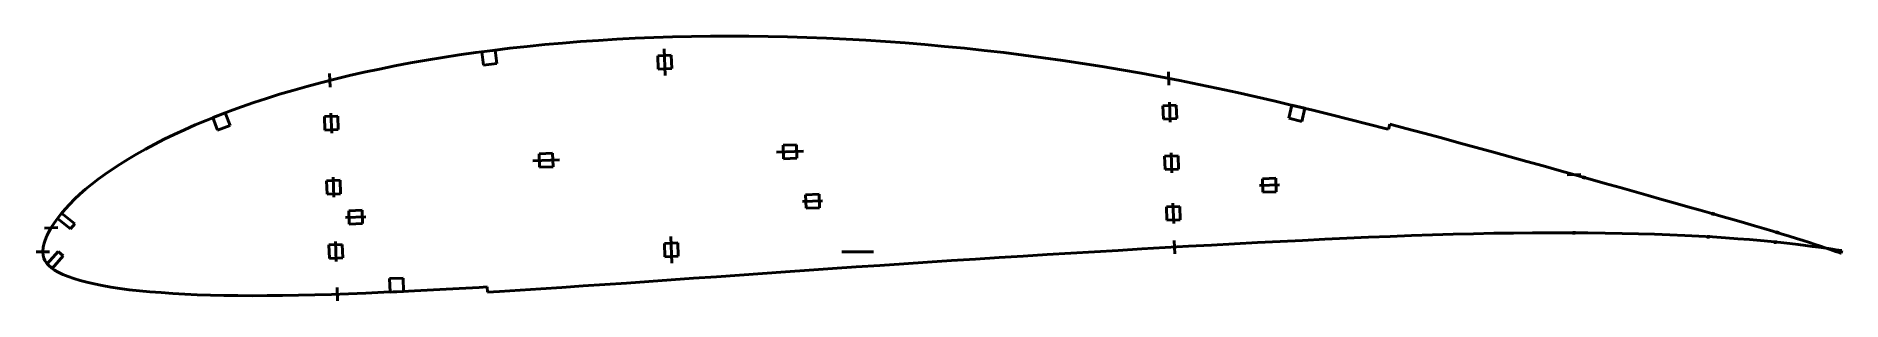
# Model space of a CAD drawing. Header units: metres. Extents: x -188 to 350, y -15 to 64.
import ezdxf

# ---------------------------------------------------------------- set-up
doc = ezdxf.new("R2010")
doc.units = ezdxf.units.M
for name, color, linetype, lineweight in [('FoilLayer', 1, 'Continuous', 50), ('StringerLayer', 1, 'Continuous', 50), ('SubLayer', 1, 'Continuous', 50)]:
    doc.layers.add(name, color=color, linetype=linetype, lineweight=lineweight)

msp = doc.modelspace()

# ---------------------------------------------------------------- linework, layer by layer
at = {"layer": 'FoilLayer'}
for p, q in [((-57.3, 59.43), (-62.29, 58.72)), ((-52.26, 60.1), (-57.3, 59.43)), ((-47.14, 60.72), (-52.26, 60.1)), ((-41.97, 61.3), (-47.14, 60.72)), ((-36.75, 61.82), (-41.97, 61.3)), ((-31.47, 62.28), (-36.75, 61.82)), ((-26.12, 62.71), (-31.47, 62.28)), ((-20.71, 63.09), (-26.12, 62.71)), ((-15.26, 63.42), (-20.71, 63.09)), ((-9.77, 63.71), (-15.26, 63.42)), ((-4.24, 63.93), (-9.77, 63.71)), ((1.35, 64.11), (-4.24, 63.93)), ((6.97, 64.23), (1.35, 64.11)), ((12.64, 64.31), (6.97, 64.23)), ((18.35, 64.35), (12.64, 64.31)), ((24.07, 64.33), (18.35, 64.35)), ((29.82, 64.25), (24.07, 64.33)), ((35.59, 64.12), (29.82, 64.25)), ((41.4, 63.95), (35.59, 64.12)), ((47.23, 63.72), (41.4, 63.95)), ((53.08, 63.45), (47.23, 63.72)), ((58.94, 63.12), (53.08, 63.45)), ((64.8, 62.74), (58.94, 63.12)), ((70.69, 62.3), (64.8, 62.74)), ((76.58, 61.83), (70.69, 62.3)), ((82.47, 61.29), (76.58, 61.83)), ((88.37, 60.72), (82.47, 61.29)), ((94.26, 60.1), (88.37, 60.72)), ((100.14, 59.42), (94.26, 60.1)), ((106.02, 58.69), (100.14, 59.42)), ((-86.05, 54.54), (-90.57, 53.57)), ((-81.45, 55.46), (-86.05, 54.54)), ((-76.76, 56.35), (-81.45, 55.46)), ((-72.01, 57.19), (-76.76, 56.35)), ((-67.19, 57.98), (-72.01, 57.19)), ((-62.29, 58.72), (-67.19, 57.98)), ((111.89, 57.91), (106.02, 58.69)), ((117.75, 57.08), (111.89, 57.91)), ((123.61, 56.2), (117.75, 57.08)), ((129.44, 55.28), (123.61, 56.2)), ((135.25, 54.31), (129.44, 55.28)), ((141.04, 53.29), (135.25, 54.31)), ((-107.76, 49.34), (-111.84, 48.18)), ((-103.59, 50.46), (-107.76, 49.34)), ((-99.34, 51.54), (-103.59, 50.46)), ((-95, 52.58), (-99.34, 51.54)), ((-90.57, 53.57), (-95, 52.58)), ((146.83, 52.22), (141.04, 53.29)), ((152.58, 51.11), (146.83, 52.22)), ((158.32, 49.96), (152.58, 51.11)), ((164.03, 48.77), (158.32, 49.96)), ((169.71, 47.53), (164.03, 48.77)), ((-127.2, 43.25), (-130.8, 41.93)), ((-123.51, 44.53), (-127.2, 43.25)), ((-119.72, 45.78), (-123.51, 44.53)), ((-115.83, 47), (-119.72, 45.78)), ((-111.84, 48.18), (-115.83, 47)), ((175.37, 46.25), (169.71, 47.53)), ((181.02, 44.94), (175.37, 46.25)), ((186.65, 43.6), (181.02, 44.94)), ((192.26, 42.26), (186.65, 43.6)), ((-140.99, 37.85), (-144.17, 36.45)), ((-137.7, 39.23), (-140.99, 37.85)), ((-134.3, 40.59), (-137.7, 39.23)), ((-130.8, 41.93), (-134.3, 40.59)), ((197.83, 40.9), (192.26, 42.26)), ((203.34, 39.52), (197.83, 40.9)), ((208.81, 38.13), (203.34, 39.52)), ((214.25, 36.73), (208.81, 38.13)), ((215.25, 38.07), (214.86, 36.57)), ((220.03, 36.81), (215.25, 38.07)), ((-150.21, 33.58), (-153.08, 32.12)), ((-147.24, 35.02), (-150.21, 33.58)), ((-144.17, 36.45), (-147.24, 35.02)), ((214.86, 36.57), (214.25, 36.73)), ((225.36, 35.4), (220.03, 36.81)), ((230.64, 33.98), (225.36, 35.4)), ((235.86, 32.56), (230.64, 33.98)), ((241.02, 31.14), (235.86, 32.56)), ((-160.99, 27.7), (-163.39, 26.2)), ((-158.47, 29.17), (-160.99, 27.7)), ((-155.83, 30.65), (-158.47, 29.17)), ((-153.08, 32.12), (-155.83, 30.65)), ((246.12, 29.74), (241.02, 31.14)), ((251.14, 28.36), (246.12, 29.74)), ((256.08, 26.99), (251.14, 28.36)), ((260.94, 25.63), (256.08, 26.99)), ((-169.93, 21.67), (-171.87, 20.17)), ((-167.86, 23.17), (-169.93, 21.67)), ((-165.67, 24.69), (-167.86, 23.17)), ((-163.39, 26.2), (-165.67, 24.69)), ((265.72, 24.29), (260.94, 25.63)), ((270.41, 22.98), (265.72, 24.29)), ((275, 21.69), (270.41, 22.98)), ((279.49, 20.43), (275, 21.69)), ((-175.38, 17.2), (-176.96, 15.71)), ((-173.68, 18.68), (-175.38, 17.2)), ((-171.87, 20.17), (-173.68, 18.68)), ((283.88, 19.19), (279.49, 20.43)), ((288.15, 17.99), (283.88, 19.19)), ((292.32, 16.81), (288.15, 17.99)), ((296.37, 15.67), (292.32, 16.81)), ((-180.99, 11.35), (-182.1, 9.95)), ((-179.77, 12.78), (-180.99, 11.35)), ((-178.42, 14.24), (-179.77, 12.78)), ((-176.96, 15.71), (-178.42, 14.24)), ((300.3, 14.56), (296.37, 15.67)), ((304.09, 13.49), (300.3, 14.56)), ((307.76, 12.44), (304.09, 13.49)), ((311.3, 11.44), (307.76, 12.44)), ((314.69, 10.47), (311.3, 11.44)), ((-184.65, 5.98), (-185.24, 4.8)), ((-183.92, 7.27), (-184.65, 5.98)), ((-183.07, 8.59), (-183.92, 7.27)), ((-182.1, 9.95), (-183.07, 8.59)), ((234.15, 5.26), (240.23, 5.42)), ((240.23, 5.42), (246.22, 5.55)), ((246.22, 5.55), (252.08, 5.63)), ((252.08, 5.63), (257.81, 5.68)), ((257.81, 5.68), (263.42, 5.72)), ((263.42, 5.72), (268.92, 5.73)), ((268.92, 5.73), (274.28, 5.69)), ((274.28, 5.69), (279.49, 5.62)), ((279.49, 5.62), (284.54, 5.53)), ((284.54, 5.53), (289.44, 5.41)), ((289.44, 5.41), (294.19, 5.27)), ((317.95, 9.54), (314.69, 10.47)), ((321.05, 8.65), (317.95, 9.54)), ((324.01, 7.79), (321.05, 8.65)), ((326.81, 6.96), (324.01, 7.79)), ((329.46, 6.17), (326.81, 6.96)), ((331.96, 5.41), (329.46, 6.17)), ((334.32, 4.69), (331.96, 5.41)), ((-186.44, 0.16), (-186.45, -0.06)), ((-186.32, 1.38), (-186.44, 0.16)), ((-186.08, 2.59), (-186.32, 1.38)), ((-185.74, 3.49), (-186.08, 2.59)), ((-185.24, 4.8), (-185.74, 3.49)), ((120.12, -0.35), (127.2, 0.06)), ((127.2, 0.06), (134.24, 0.47)), ((134.24, 0.47), (141.25, 0.89)), ((141.25, 0.89), (148.25, 1.29)), ((148.25, 1.29), (155.21, 1.67)), ((155.21, 1.67), (162.11, 2.04)), ((162.11, 2.04), (168.96, 2.4)), ((168.96, 2.4), (175.77, 2.78)), ((175.77, 2.78), (182.53, 3.13)), ((182.53, 3.13), (189.24, 3.45)), ((189.24, 3.45), (195.87, 3.76)), ((195.87, 3.76), (202.43, 4.06)), ((202.43, 4.06), (208.93, 4.36)), ((208.93, 4.36), (215.37, 4.63)), ((215.37, 4.63), (221.73, 4.86)), ((221.73, 4.86), (227.99, 5.06)), ((227.99, 5.06), (234.15, 5.26)), ((294.19, 5.27), (298.78, 5.1)), ((298.78, 5.1), (303.18, 4.9)), ((303.18, 4.9), (307.41, 4.7)), ((307.41, 4.7), (311.48, 4.47)), ((311.48, 4.47), (315.36, 4.22)), ((315.36, 4.22), (319.05, 3.94)), ((319.05, 3.94), (322.53, 3.66)), ((322.53, 3.66), (325.82, 3.37)), ((325.82, 3.37), (328.91, 3.09)), ((328.91, 3.09), (331.8, 2.79)), ((331.8, 2.79), (334.48, 2.5)), ((336.51, 4.01), (334.32, 4.69)), ((334.48, 2.5), (336.96, 2.21)), ((338.54, 3.37), (336.51, 4.01)), ((336.96, 2.21), (339.21, 1.92)), ((340.41, 2.77), (338.54, 3.37)), ((339.21, 1.92), (341.26, 1.65)), ((342.12, 2.22), (340.41, 2.77)), ((341.26, 1.65), (343.08, 1.4)), ((343.67, 1.7), (342.12, 2.22)), ((343.08, 1.4), (344.69, 1.18)), ((345.06, 1.24), (343.67, 1.7)), ((344.69, 1.18), (346.09, 0.98)), ((346.27, 0.83), (345.06, 1.24)), ((346.09, 0.98), (347.28, 0.81)), ((347.32, 0.47), (346.27, 0.83)), ((347.28, 0.81), (348.26, 0.66)), ((348.19, 0.17), (347.32, 0.47)), ((348.89, -0.07), (348.19, 0.17)), ((348.26, 0.66), (349.03, 0.54)), ((349.03, 0.54), (349.57, 0.46)), ((349.57, 0.46), (349.93, 0.41)), ((350.05, 0.38), (349.82, -0.4)), ((349.93, 0.41), (350.05, 0.38)), ((-186.45, -0.06), (-186.37, -1.09)), ((-186.37, -1.09), (-186.15, -1.83)), ((-186.15, -1.83), (-185.82, -2.55)), ((-185.82, -2.55), (-185.31, -3.3)), ((-185.31, -3.3), (-184.68, -4.03)), ((-184.68, -4.03), (-183.89, -4.74)), ((-183.89, -4.74), (-182.95, -5.43)), ((42.06, -5.45), (49.09, -4.97)), ((49.09, -4.97), (56.13, -4.49)), ((56.13, -4.49), (63.2, -4.01)), ((63.2, -4.01), (70.28, -3.53)), ((70.28, -3.53), (77.4, -3.05)), ((77.4, -3.05), (84.53, -2.58)), ((84.53, -2.58), (91.66, -2.13)), ((91.66, -2.13), (98.78, -1.68)), ((98.78, -1.68), (105.89, -1.23)), ((105.89, -1.23), (113.01, -0.78)), ((113.01, -0.78), (120.12, -0.35)), ((349.39, -0.25), (348.89, -0.07)), ((349.71, -0.36), (349.39, -0.25)), ((349.82, -0.4), (349.71, -0.36)), ((-182.95, -5.43), (-181.84, -6.08)), ((-181.84, -6.08), (-180.49, -6.71)), ((-180.49, -6.71), (-178.93, -7.34)), ((-178.93, -7.34), (-177.19, -7.94)), ((-177.19, -7.94), (-175.33, -8.53)), ((-175.33, -8.53), (-173.31, -9.07)), ((-173.31, -9.07), (-171.1, -9.56)), ((-171.1, -9.56), (-168.72, -10.03)), ((-168.72, -10.03), (-166.17, -10.48)), ((-166.17, -10.48), (-163.49, -10.9)), ((-62.24, -10.93), (-56.33, -10.57)), ((-56.33, -10.57), (-53.96, -10.43)), ((-53.96, -10.43), (-53.87, -11.98)), ((-37.96, -11.01), (-31.7, -10.58)), ((-31.7, -10.58), (-25.33, -10.15)), ((-25.33, -10.15), (-18.87, -9.71)), ((-18.87, -9.71), (-12.35, -9.28)), ((-12.35, -9.28), (-5.77, -8.82)), ((-5.77, -8.82), (0.89, -8.35)), ((0.89, -8.35), (7.62, -7.87)), ((7.62, -7.87), (14.42, -7.39)), ((14.42, -7.39), (21.26, -6.92)), ((21.26, -6.92), (28.14, -6.44)), ((28.14, -6.44), (35.07, -5.95)), ((35.07, -5.95), (42.06, -5.45)), ((-163.49, -10.9), (-160.65, -11.27)), ((-160.65, -11.27), (-157.66, -11.59)), ((-157.66, -11.59), (-154.49, -11.88)), ((-154.49, -11.88), (-151.16, -12.15)), ((-151.16, -12.15), (-147.7, -12.4)), ((-147.7, -12.4), (-144.11, -12.6)), ((-144.11, -12.6), (-140.38, -12.76)), ((-140.38, -12.76), (-136.49, -12.88)), ((-136.49, -12.88), (-132.44, -12.96)), ((-132.44, -12.96), (-128.26, -13.03)), ((-128.26, -13.03), (-123.96, -13.05)), ((-123.96, -13.05), (-119.53, -13.04)), ((-119.53, -13.04), (-114.95, -12.98)), ((-114.95, -12.98), (-110.21, -12.89)), ((-110.21, -12.89), (-105.35, -12.79)), ((-105.35, -12.79), (-100.39, -12.66)), ((-100.39, -12.66), (-95.3, -12.49)), ((-95.3, -12.49), (-90.09, -12.29)), ((-90.09, -12.29), (-84.73, -12.05)), ((-84.73, -12.05), (-79.25, -11.81)), ((-79.25, -11.81), (-73.68, -11.54)), ((-73.68, -11.54), (-68.02, -11.25)), ((-68.02, -11.25), (-62.24, -10.93)), ((-53.87, -11.98), (-50.23, -11.76)), ((-50.23, -11.76), (-44.14, -11.4)), ((-44.14, -11.4), (-37.96, -11.01))]:
    msp.add_line(p, q, dxfattribs=at)
at = {"layer": 'StringerLayer'}
for p, q in [((-51.6, 60.18), (-55.56, 59.66)), ((-55.56, 59.66), (-55.04, 55.7)), ((-51.07, 56.22), (-51.6, 60.18)), ((-55.04, 55.7), (-51.07, 56.22)), ((186.03, 43.75), (185.1, 39.86)), ((189.92, 42.82), (186.03, 43.75)), ((-132.02, 41.46), (-135.76, 40.04)), ((-135.76, 40.04), (-134.33, 36.3)), ((-134.33, 36.3), (-130.59, 37.73)), ((-130.59, 37.73), (-132.02, 41.46)), ((185.1, 39.86), (188.99, 38.93)), ((188.99, 38.93), (189.92, 42.82)), ((-180.87, 11.51), (-182.1, 9.94)), ((-176.93, 8.42), (-180.87, 11.51)), ((-182.1, 9.94), (-178.17, 6.85)), ((-178.17, 6.85), (-176.93, 8.42)), ((-181.85, 0.15), (-185.17, -3.59)), ((-180.36, -1.18), (-181.85, 0.15)), ((-185.17, -3.59), (-183.68, -4.92)), ((-183.68, -4.92), (-180.36, -1.18)), ((-79.03, -7.79), (-83.02, -7.97)), ((-83.02, -7.97), (-82.85, -11.97)), ((-78.85, -11.79), (-79.03, -7.79)), ((-82.85, -11.97), (-78.85, -11.79))]:
    msp.add_line(p, q, dxfattribs=at)
at = {"layer": 'SubLayer'}
for p, q in [((-1.12, 60.58), (-0.84, 52.58)), ((0.95, 58.65), (-3.05, 58.51)), ((-3.05, 58.51), (-2.91, 54.51)), ((-2.91, 54.51), (1.09, 54.65)), ((1.09, 54.65), (0.95, 58.65)), ((-100.92, 53.16), (-100.78, 49.16)), ((149.21, 53.74), (149.35, 49.75)), ((151.56, 43.75), (147.57, 43.61)), ((147.57, 43.61), (147.71, 39.62)), ((149.53, 44.68), (149.74, 38.69)), ((151.7, 39.76), (151.56, 43.75)), ((-98.47, 40.48), (-102.47, 40.34)), ((-102.47, 40.34), (-102.33, 36.34)), ((-100.51, 41.41), (-100.3, 35.41)), ((-98.33, 36.48), (-98.47, 40.48)), ((147.71, 39.62), (151.7, 39.76)), ((-102.33, 36.34), (-98.33, 36.48)), ((-40.36, 27.19), (-32.36, 27.47)), ((-34.43, 29.4), (-38.43, 29.26)), ((-38.43, 29.26), (-38.29, 25.26)), ((-34.29, 25.4), (-34.43, 29.4)), ((32.36, 29.73), (40.36, 30.01)), ((38.29, 31.94), (34.29, 31.8)), ((34.29, 31.8), (34.43, 27.8)), ((34.43, 27.8), (38.43, 27.94)), ((38.43, 27.94), (38.29, 31.94)), ((152.09, 28.66), (148.09, 28.52)), ((148.09, 28.52), (148.23, 24.53)), ((150.06, 29.59), (150.27, 23.6)), ((152.23, 24.67), (152.09, 28.66)), ((-99.84, 22.28), (-99.63, 16.28)), ((-38.29, 25.26), (-34.29, 25.4)), ((148.23, 24.53), (152.23, 24.67)), ((181.25, 21.95), (177.26, 21.81)), ((177.26, 21.81), (177.4, 17.81)), ((181.39, 17.95), (181.25, 21.95)), ((268.15, 22.98), (272.15, 23.12)), ((272.97, 21.74), (273.25, 22.7)), ((-97.81, 21.35), (-101.8, 21.21)), ((-101.8, 21.21), (-101.66, 17.21)), ((-101.66, 17.21), (-97.67, 17.35)), ((-97.67, 17.35), (-97.81, 21.35)), ((45.02, 17.19), (41.02, 17.05)), ((41.02, 17.05), (41.16, 13.05)), ((45.16, 13.19), (45.02, 17.19)), ((176.33, 19.77), (182.32, 19.98)), ((177.4, 17.81), (181.39, 17.95)), ((-91.22, 12.43), (-95.21, 12.29)), ((-95.21, 12.29), (-95.07, 8.29)), ((-91.08, 8.43), (-91.22, 12.43)), ((40.09, 15.02), (46.09, 15.23)), ((41.16, 13.05), (45.16, 13.19)), ((152.62, 13.57), (148.62, 13.43)), ((148.62, 13.43), (148.76, 9.43)), ((150.58, 14.5), (150.79, 8.51)), ((152.76, 9.57), (152.62, 13.57)), ((311.47, 10.87), (311.75, 11.83)), ((-185.97, 7.12), (-181.97, 7.26)), ((-96.14, 10.26), (-90.15, 10.47)), ((-95.07, 8.29), (-91.08, 8.43)), ((148.76, 9.43), (152.76, 9.57)), ((270.13, 5.22), (270.21, 6.22)), ((330.67, 5.28), (330.96, 6.24)), ((-188.44, 0), (-184.44, 0)), ((-97.14, 2.22), (-101.14, 2.08)), ((-101.14, 2.08), (-101, -1.92)), ((-99.17, 3.15), (-98.96, -2.85)), ((-97, -1.78), (-97.14, 2.22)), ((2.91, 2.69), (-1.09, 2.55)), ((-1.09, 2.55), (-0.95, -1.45)), ((1.12, -3.38), (0.84, 4.62)), ((3.05, -1.31), (2.91, 2.69)), ((51.84, 0), (61.22, 0)), ((150.97, 3.44), (151.11, -0.56)), ((310.17, 4.04), (310.28, 5.04)), ((330.11, 2.46), (330.26, 3.45)), ((-101, -1.92), (-97, -1.78)), ((-0.95, -1.45), (3.05, -1.31)), ((-98.69, -10.6), (-98.55, -14.6))]:
    msp.add_line(p, q, dxfattribs=at)

doc.saveas('drawing.dxf')
